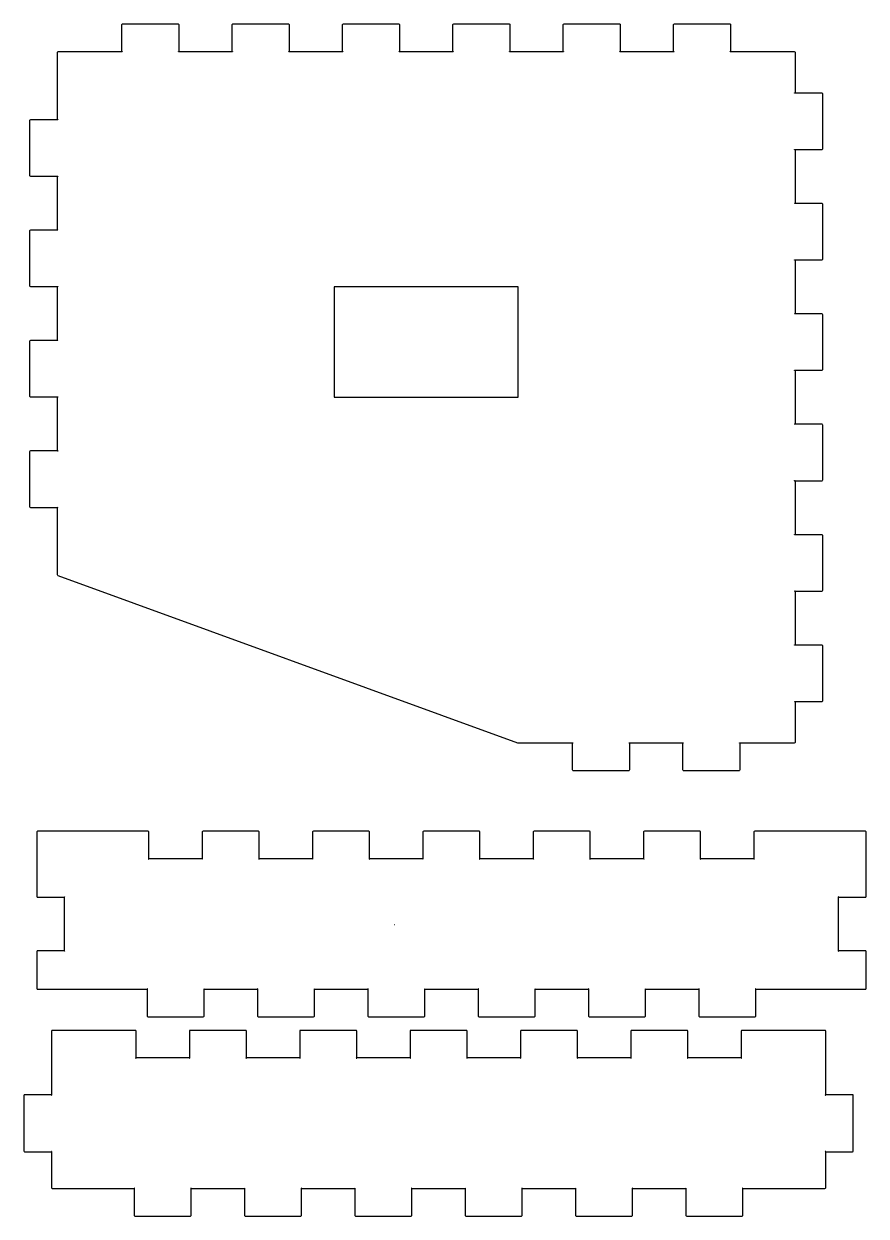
# Model space of a CAD drawing. Extents: x 3198 to 6883, y -1608 to 17.
# Drawn here: x 6536.9 to 6883.1, y -819.7 to -329.8 of the extents above; entities that cross this region are included whole.
import ezdxf

# ---------------------------------------------------------------- set-up
doc = ezdxf.new("R2010")
doc.units = 0
doc.layers.add('STANDARD', color=7, linetype='CONTINUOUS')

msp = doc.modelspace()

# ---------------------------------------------------------------- linework, layer by layer
at = {"layer": 'STANDARD', "color": 7}
for points in [[(6739.922914, -625.355966), (6550.960244, -556.547777), (6550.918669, -556.531903), (6550.775047, -556.407934), (6550.710795, -556.246548), (6550.710795, -556.194769), (6550.710795, -528.60006), (6550.710795, -528.558485), (6550.763709, -528.438674), (6550.850638, -528.45984), (6550.865756, -528.542611), (6550.744811, -528.60006), (6539.750165, -528.60006), (6539.682134, -528.60006), (6539.481819, -528.490454), (6539.372212, -528.287871), (6539.372212, -528.225131), (6539.372212, -505.547966), (6539.372212, -505.479934), (6539.481819, -505.277351), (6539.682134, -505.167745), (6539.750165, -505.167745), (6550.710795, -505.167745), (6550.865756, -505.219903), (6550.850638, -505.307966), (6550.763709, -505.32384), (6550.710795, -505.204029), (6550.710795, -483.246485), (6550.710795, -483.203777), (6550.763709, -483.085099), (6550.850638, -483.105131), (6550.865756, -483.189414), (6550.744811, -483.246485), (6539.750165, -483.246485), (6539.682134, -483.246485), (6539.481819, -483.137257), (6539.372212, -482.933162), (6539.372212, -482.870422), (6539.372212, -460.194769), (6539.372212, -460.126737), (6539.481819, -459.922643), (6539.682134, -459.813414), (6539.750165, -459.813414), (6550.710795, -459.813414), (6550.865756, -459.865194), (6550.850638, -459.954769), (6550.763709, -459.970643), (6550.710795, -459.850454), (6550.710795, -437.891777), (6550.710795, -437.85058), (6550.763709, -437.730769), (6550.850638, -437.751934), (6550.865756, -437.834706), (6550.744811, -437.891777), (6539.750165, -437.891777), (6539.682134, -437.891777), (6539.481819, -437.782548), (6539.372212, -437.579966), (6539.372212, -437.517225), (6539.372212, -414.839682), (6539.372212, -414.772029), (6539.481819, -414.569068), (6539.682134, -414.45984), (6539.750165, -414.45984), (6550.710795, -414.45984), (6550.865756, -414.511619), (6550.850638, -414.60006), (6550.763709, -414.615934), (6550.710795, -414.496123), (6550.710795, -392.537824), (6550.710795, -392.495871), (6550.763709, -392.376438), (6550.850638, -392.397225), (6550.865756, -392.480375), (6550.744811, -392.537824), (6539.750165, -392.537824), (6539.682134, -392.537824), (6539.481819, -392.428218), (6539.372212, -392.225257), (6539.372212, -392.162895), (6539.372212, -369.485729), (6539.372212, -369.418076), (6539.481819, -369.214737), (6539.682134, -369.105509), (6539.750165, -369.105509), (6550.710795, -369.105509), (6550.865756, -369.157666), (6550.850638, -369.246107), (6550.763709, -369.261603), (6550.710795, -369.141792), (6550.710795, -341.511556), (6550.710795, -341.443903), (6550.820401, -341.246233), (6551.020716, -341.136627), (6551.088748, -341.136627), (6577.16711, -341.136627), (6577.323205, -341.188784), (6577.308464, -341.277225), (6577.219268, -341.293099), (6577.16711, -341.173288), (6577.16711, -330.172973), (6577.16711, -330.10532), (6577.276716, -329.907651), (6577.480433, -329.798044), (6577.547331, -329.798044), (6600.224496, -329.798044), (6600.287236, -329.798044), (6600.489819, -329.907651), (6600.599425, -330.10532), (6600.599425, -330.172973), (6600.599425, -341.136627), (6600.54311, -341.293099), (6600.459205, -341.277225), (6600.438039, -341.188784), (6600.55785, -341.136627), (6600.599425, -341.136627), (6622.521819, -341.136627), (6622.677913, -341.188784), (6622.662039, -341.277225), (6622.573976, -341.293099), (6622.521819, -341.173288), (6622.521819, -330.172973), (6622.521819, -330.10532), (6622.631047, -329.907651), (6622.828716, -329.798044), (6622.896748, -329.798044), (6645.579205, -329.798044), (6645.641945, -329.798044), (6645.844527, -329.907651), (6645.953756, -330.10532), (6645.953756, -330.172973), (6645.953756, -341.136627), (6645.896685, -341.293099), (6645.813913, -341.277225), (6645.792748, -341.188784), (6645.912559, -341.136627), (6645.953756, -341.136627), (6667.876527, -341.136627), (6668.032622, -341.188784), (6668.016748, -341.277225), (6667.928685, -341.293099), (6667.876527, -341.173288), (6667.876527, -330.172973), (6667.876527, -330.10532), (6667.985756, -329.907651), (6668.188716, -329.798044), (6668.25637, -329.798044), (6690.932401, -329.798044), (6690.995142, -329.798044), (6691.199236, -329.907651), (6691.308464, -330.10532), (6691.308464, -330.172973), (6691.308464, -341.136627), (6691.251394, -341.293099), (6691.16711, -341.277225), (6691.147079, -341.188784), (6691.265756, -341.136627), (6691.308464, -341.136627), (6713.229724, -341.136627), (6713.385819, -341.188784), (6713.371079, -341.277225), (6713.281882, -341.293099), (6713.229724, -341.173288), (6713.229724, -330.172973), (6713.229724, -330.10532), (6713.339331, -329.907651), (6713.543425, -329.798044), (6713.609945, -329.798044), (6736.28711, -329.798044), (6736.34985, -329.798044), (6736.552433, -329.907651), (6736.662039, -330.10532), (6736.662039, -330.172973), (6736.662039, -341.136627), (6736.60459, -341.293099), (6736.521819, -341.277225), (6736.500653, -341.188784), (6736.620464, -341.136627), (6736.662039, -341.136627), (6758.584433, -341.136627), (6758.740527, -341.188784), (6758.724653, -341.277225), (6758.63659, -341.293099), (6758.584433, -341.173288), (6758.584433, -330.172973), (6758.584433, -330.10532), (6758.694039, -329.907651), (6758.896622, -329.798044), (6758.964653, -329.798044), (6781.641819, -329.798044), (6781.704559, -329.798044), (6781.907142, -329.907651), (6782.016748, -330.10532), (6782.016748, -330.172973), (6782.016748, -341.136627), (6781.959299, -341.293099), (6781.876527, -341.277225), (6781.855362, -341.188784), (6781.975173, -341.136627), (6782.016748, -341.136627), (6803.938008, -341.136627), (6804.095236, -341.188784), (6804.079362, -341.277225), (6803.989787, -341.293099), (6803.938008, -341.173288), (6803.938008, -330.172973), (6803.938008, -330.10532), (6804.047236, -329.907651), (6804.251331, -329.798044), (6804.319362, -329.798044), (6826.995772, -329.798044), (6827.058134, -329.798044), (6827.261472, -329.907651), (6827.370701, -330.10532), (6827.370701, -330.172973), (6827.370701, -341.136627), (6827.31363, -341.293099), (6827.230102, -341.277225), (6827.209315, -341.188784), (6827.329126, -341.136627), (6827.370701, -341.136627), (6853.448685, -341.136627), (6853.511425, -341.136627), (6853.714386, -341.246233), (6853.829283, -341.443903), (6853.829283, -341.511556)], [(6853.829283, -341.511556), (6853.829283, -358.141855), (6853.771835, -358.298328), (6853.683394, -358.282454), (6853.66752, -358.194013), (6853.787331, -358.141855), (6853.829283, -358.141855), (6864.787268, -358.141855), (6864.850008, -358.141855), (6865.052968, -358.251084), (6865.167488, -358.454422), (6865.167488, -358.522076), (6865.167488, -381.199241), (6865.167488, -381.261603), (6865.052968, -381.464942), (6864.850008, -381.57417), (6864.787268, -381.57417), (6853.829283, -381.57417), (6853.787331, -381.57417), (6853.66752, -381.516721), (6853.683394, -381.433572), (6853.771835, -381.412784), (6853.829283, -381.532596), (6853.829283, -381.57417), (6853.829283, -403.496186), (6853.771835, -403.652281), (6853.683394, -403.636784), (6853.66752, -403.548344), (6853.787331, -403.496186), (6853.829283, -403.496186), (6864.787268, -403.496186), (6864.850008, -403.496186), (6865.052968, -403.605414), (6865.167488, -403.808753), (6865.167488, -403.876407), (6865.167488, -426.553194), (6865.167488, -426.615934), (6865.052968, -426.818517), (6864.850008, -426.927745), (6864.787268, -426.927745), (6853.829283, -426.927745), (6853.787331, -426.927745), (6853.66752, -426.870674), (6853.683394, -426.787903), (6853.771835, -426.766737), (6853.829283, -426.886548), (6853.829283, -426.927745), (6853.829283, -448.850517), (6853.771835, -449.006611), (6853.683394, -448.990737), (6853.66752, -448.902674), (6853.787331, -448.850517), (6853.829283, -448.850517), (6864.787268, -448.850517), (6864.850008, -448.850517), (6865.052968, -448.959745), (6865.167488, -449.162706), (6865.167488, -449.230737), (6865.167488, -471.907903), (6865.167488, -471.970643), (6865.052968, -472.173225), (6864.850008, -472.287745), (6864.787268, -472.287745), (6853.829283, -472.287745), (6853.787331, -472.287745), (6853.66752, -472.230674), (6853.683394, -472.141099), (6853.771835, -472.126737), (6853.829283, -472.246548), (6853.829283, -472.287745), (6853.829283, -494.204092), (6853.771835, -494.36132), (6853.683394, -494.345068), (6853.66752, -494.255871), (6853.787331, -494.204092), (6853.829283, -494.204092), (6864.787268, -494.204092), (6864.850008, -494.204092), (6865.052968, -494.31332), (6865.167488, -494.517414), (6865.167488, -494.585446), (6865.167488, -517.261099), (6865.167488, -517.32384), (6865.052968, -517.527934), (6864.850008, -517.637162), (6864.787268, -517.637162), (6853.829283, -517.637162), (6853.787331, -517.637162), (6853.66752, -517.580092), (6853.683394, -517.495808), (6853.771835, -517.474643), (6853.829283, -517.594454), (6853.829283, -517.637162), (6853.829283, -539.558422), (6853.771835, -539.714517), (6853.683394, -539.698643), (6853.66752, -539.61058), (6853.787331, -539.558422), (6853.829283, -539.558422), (6864.787268, -539.558422), (6864.850008, -539.558422), (6865.052968, -539.668029), (6865.167488, -539.870611), (6865.167488, -539.938643), (6865.167488, -562.615808), (6865.167488, -562.678548), (6865.052968, -562.881131), (6864.850008, -562.990737), (6864.787268, -562.990737), (6853.829283, -562.990737), (6853.787331, -562.990737), (6853.66752, -562.933288), (6853.683394, -562.850517), (6853.771835, -562.829351), (6853.829283, -562.949162), (6853.829283, -562.990737), (6853.829283, -584.913131), (6853.771835, -585.069225), (6853.683394, -585.053351), (6853.66752, -584.965288), (6853.787331, -584.913131), (6853.829283, -584.913131), (6864.787268, -584.913131), (6864.850008, -584.913131), (6865.052968, -585.022737), (6865.167488, -585.22532), (6865.167488, -585.293351), (6865.167488, -607.970517), (6865.167488, -608.031745), (6865.052968, -608.23584), (6864.850008, -608.350737), (6864.787268, -608.350737), (6853.829283, -608.350737), (6853.787331, -608.350737), (6853.66752, -608.293288), (6853.683394, -608.204092), (6853.771835, -608.189351), (6853.829283, -608.308029), (6853.829283, -608.350737), (6853.829283, -624.974611), (6853.829283, -625.037351), (6853.714386, -625.241068), (6853.511425, -625.355966), (6853.448685, -625.355966), (6831.152118, -625.355966), (6831.110165, -625.355966), (6830.990732, -625.298517), (6831.006228, -625.20932), (6831.094669, -625.19458), (6831.152118, -625.313257), (6831.152118, -625.355966), (6831.152118, -636.313194), (6831.152118, -636.375934), (6831.03722, -636.580029), (6830.83426, -636.694548), (6830.771898, -636.694548), (6808.09511, -636.694548), (6808.027079, -636.694548), (6807.828653, -636.580029), (6807.719425, -636.375934), (6807.719425, -636.313194), (6807.719425, -625.355966), (6807.719425, -625.313257), (6807.771205, -625.19458), (6807.860401, -625.20932), (6807.876653, -625.298517), (6807.756464, -625.355966), (6785.797787, -625.355966), (6785.75659, -625.355966), (6785.636401, -625.298517), (6785.652653, -625.20932), (6785.740716, -625.19458), (6785.797787, -625.313257), (6785.797787, -625.355966), (6785.797787, -636.313194), (6785.797787, -636.375934), (6785.683268, -636.580029), (6785.480685, -636.694548), (6785.417945, -636.694548), (6762.740401, -636.694548), (6762.672748, -636.694548), (6762.475079, -636.580029), (6762.36585, -636.375934), (6762.36585, -636.313194), (6762.36585, -625.355966), (6762.36585, -625.313257), (6762.418008, -625.19458), (6762.506071, -625.20932), (6762.521945, -625.298517), (6762.401756, -625.355966), (6740.063236, -625.355966), (6739.932464, -625.334422)], [(6689.28, -699.920315), (6689.36, -699.920315)], [(6718.287862, -819.373366), (6718.393688, -819.57746), (6718.594003, -819.69198)]]:
    msp.add_lwpolyline(points, dxfattribs=at)
for points in [[(6664.47, -483.240315), (6740.07, -483.240315), (6740.07, -437.890315), (6664.47, -437.890315)], [(6553.877406, -726.487396), (6587.518225, -726.487396), (6587.554508, -726.487396), (6587.674319, -726.429947), (6587.658823, -726.341506), (6587.570004, -726.325632), (6587.518225, -726.445443), (6587.518225, -726.487396), (6587.518225, -737.44538), (6587.518225, -737.50812), (6587.627453, -737.711081), (6587.8255, -737.8256), (6587.893154, -737.8256), (6610.570319, -737.8256), (6610.632681, -737.8256), (6610.83602, -737.711081), (6610.95054, -737.50812), (6610.95054, -737.44538), (6610.95054, -726.487396), (6610.95054, -726.445443), (6610.893091, -726.325632), (6610.80465, -726.341506), (6610.789154, -726.429947), (6610.908965, -726.487396), (6610.95054, -726.487396), (6632.872178, -726.487396), (6632.908839, -726.487396), (6633.02865, -726.429947), (6633.013154, -726.341506), (6632.924335, -726.325632), (6632.872178, -726.445443), (6632.872178, -726.487396), (6632.872178, -737.44538), (6632.872178, -737.50812), (6632.981784, -737.711081), (6633.179453, -737.8256), (6633.247485, -737.8256), (6655.924272, -737.8256), (6655.987012, -737.8256), (6656.189595, -737.711081), (6656.304493, -737.50812), (6656.304493, -737.44538), (6656.304493, -726.487396), (6656.304493, -726.445443), (6656.247044, -726.325632), (6656.158981, -726.341506), (6656.143107, -726.429947), (6656.262918, -726.487396), (6656.304493, -726.487396), (6678.227264, -726.487396), (6678.26317, -726.487396), (6678.382981, -726.429947), (6678.367107, -726.341506), (6678.279044, -726.325632), (6678.227264, -726.445443), (6678.227264, -726.487396), (6678.227264, -737.44538), (6678.227264, -737.50812), (6678.336493, -737.711081), (6678.533784, -737.8256), (6678.601815, -737.8256), (6701.278981, -737.8256), (6701.340587, -737.8256), (6701.544304, -737.711081), (6701.659201, -737.50812), (6701.659201, -737.44538), (6701.659201, -726.487396), (6701.659201, -726.445443), (6701.601752, -726.325632), (6701.512556, -726.341506), (6701.497815, -726.429947), (6701.617626, -726.487396), (6701.659201, -726.487396), (6723.580461, -726.487396), (6723.617878, -726.487396), (6723.736556, -726.429947), (6723.721815, -726.341506), (6723.632619, -726.325632), (6723.580461, -726.445443), (6723.580461, -726.487396), (6723.580461, -737.44538), (6723.580461, -737.50812), (6723.689689, -737.711081), (6723.888493, -737.8256), (6723.955012, -737.8256), (6746.632556, -737.8256), (6746.695296, -737.8256), (6746.897878, -737.711081), (6747.012398, -737.50812), (6747.012398, -737.44538), (6747.012398, -726.487396), (6747.012398, -726.445443), (6746.954949, -726.325632), (6746.867264, -726.341506), (6746.851012, -726.429947), (6746.971201, -726.487396), (6747.012398, -726.487396), (6768.93517, -726.487396), (6768.971075, -726.487396), (6769.091264, -726.429947), (6769.075012, -726.341506), (6768.986949, -726.325632), (6768.93517, -726.445443), (6768.93517, -726.487396), (6768.93517, -737.44538), (6768.93517, -737.50812), (6769.044398, -737.711081), (6769.246981, -737.8256), (6769.315012, -737.8256), (6791.992556, -737.8256), (6792.055296, -737.8256), (6792.252587, -737.711081), (6792.367107, -737.50812), (6792.367107, -737.44538), (6792.367107, -726.487396), (6792.367107, -726.445443), (6792.309658, -726.325632), (6792.227264, -726.341506), (6792.205721, -726.429947), (6792.32591, -726.487396), (6792.367107, -726.487396), (6814.288367, -726.487396), (6814.325784, -726.487396), (6814.445595, -726.429947), (6814.429721, -726.341506), (6814.340524, -726.325632), (6814.288367, -726.445443), (6814.288367, -726.487396), (6814.288367, -737.44538), (6814.288367, -737.50812), (6814.397595, -737.711081), (6814.596398, -737.8256), (6814.66443, -737.8256), (6837.340461, -737.8256), (6837.403201, -737.8256), (6837.606918, -737.711081), (6837.721815, -737.50812), (6837.721815, -737.44538), (6837.721815, -726.487396), (6837.721815, -726.445443), (6837.664367, -726.325632), (6837.57517, -726.341506), (6837.56043, -726.429947), (6837.679107, -726.487396), (6837.721815, -726.487396), (6871.356587, -726.487396), (6882.694036, -726.487396), (6882.758288, -726.487396), (6882.958603, -726.372498), (6883.075768, -726.169537), (6883.075768, -726.106797), (6883.075768, -710.992466), (6883.075768, -710.924813), (6882.958603, -710.721474), (6882.758288, -710.612246), (6882.694036, -710.612246), (6871.73643, -710.612246), (6871.695233, -710.612246), (6871.575044, -710.664403), (6871.591296, -710.752844), (6871.678981, -710.76834), (6871.73643, -710.648529), (6871.73643, -710.612246), (6871.73643, -688.69023), (6871.73643, -688.648655), (6871.678981, -688.528844), (6871.591296, -688.549632), (6871.575044, -688.632781), (6871.695233, -688.69023), (6871.73643, -688.69023), (6882.694036, -688.69023), (6882.758288, -688.69023), (6882.958603, -688.581002), (6883.075768, -688.377663), (6883.075768, -688.315301), (6883.075768, -673.196057), (6883.075768, -661.857474), (6883.075768, -661.789443), (6882.958603, -661.58686), (6882.758288, -661.477254), (6882.694036, -661.477254), (6871.356587, -661.477254), (6837.340461, -661.477254), (6837.273941, -661.477254), (6837.075138, -661.58686), (6836.96591, -661.789443), (6836.96591, -661.857474), (6836.96591, -672.814703), (6836.96591, -672.85212), (6837.017689, -672.971931), (6837.107264, -672.956057), (6837.121626, -672.867994), (6837.002949, -672.814703), (6836.96591, -672.814703), (6815.044272, -672.814703), (6815.003075, -672.814703), (6814.883264, -672.867994), (6814.897626, -672.956057), (6814.987201, -672.971931), (6815.044272, -672.85212), (6815.044272, -672.814703), (6815.044272, -661.857474), (6815.044272, -661.789443), (6814.929752, -661.58686), (6814.72717, -661.477254), (6814.66443, -661.477254), (6791.992556, -661.477254), (6791.924524, -661.477254), (6791.721941, -661.58686), (6791.612335, -661.789443), (6791.612335, -661.857474), (6791.612335, -672.814703), (6791.612335, -672.85212), (6791.664493, -672.971931), (6791.752556, -672.956057), (6791.76843, -672.867994), (6791.648619, -672.814703), (6791.612335, -672.814703), (6769.689941, -672.814703), (6769.648367, -672.814703), (6769.528556, -672.867994), (6769.549721, -672.956057), (6769.632493, -672.971931), (6769.689941, -672.85212), (6769.689941, -672.814703), (6769.689941, -661.857474), (6769.689941, -661.789443), (6769.575044, -661.58686), (6769.377752, -661.477254), (6769.315012, -661.477254), (6746.632556, -661.477254), (6746.564524, -661.477254), (6746.367233, -661.58686), (6746.257626, -661.789443), (6746.257626, -661.857474), (6746.257626, -672.814703), (6746.257626, -672.85212), (6746.309784, -672.971931), (6746.397847, -672.956057), (6746.413721, -672.867994), (6746.29391, -672.814703), (6746.257626, -672.814703), (6724.336367, -672.814703), (6724.293658, -672.814703), (6724.173847, -672.867994), (6724.189721, -672.956057), (6724.279296, -672.971931), (6724.336367, -672.85212), (6724.336367, -672.814703), (6724.336367, -661.857474), (6724.336367, -661.789443), (6724.221847, -661.58686), (6724.017752, -661.477254), (6723.955012, -661.477254), (6701.278981, -661.477254), (6701.210949, -661.477254), (6701.012524, -661.58686), (6700.902918, -661.789443), (6700.902918, -661.857474), (6700.902918, -672.814703), (6700.902918, -672.85212), (6700.955075, -672.971931), (6701.044272, -672.956057), (6701.060524, -672.867994), (6700.940335, -672.814703), (6700.902918, -672.814703), (6678.981658, -672.814703), (6678.940461, -672.814703), (6678.820272, -672.867994), (6678.836524, -672.956057), (6678.924587, -672.971931), (6678.981658, -672.85212), (6678.981658, -672.814703), (6678.981658, -661.857474), (6678.981658, -661.789443), (6678.867138, -661.58686), (6678.664556, -661.477254), (6678.601815, -661.477254), (6655.924272, -661.477254), (6655.856619, -661.477254), (6655.658949, -661.58686), (6655.549721, -661.789443), (6655.549721, -661.857474), (6655.549721, -672.814703), (6655.549721, -672.85212), (6655.601878, -672.971931), (6655.689941, -672.956057), (6655.705815, -672.867994), (6655.585626, -672.814703), (6655.549721, -672.814703), (6633.627327, -672.814703), (6633.585752, -672.814703), (6633.465941, -672.867994), (6633.481815, -672.956057), (6633.570256, -672.971931), (6633.627327, -672.85212), (6633.627327, -672.814703), (6633.627327, -661.857474), (6633.627327, -661.789443), (6633.512807, -661.58686), (6633.309847, -661.477254), (6633.247485, -661.477254), (6610.570319, -661.477254), (6610.502666, -661.477254), (6610.304619, -661.58686), (6610.19539, -661.789443), (6610.19539, -661.857474), (6610.19539, -672.814703), (6610.19539, -672.85212), (6610.247548, -672.971931), (6610.335989, -672.956057), (6610.351485, -672.867994), (6610.231674, -672.814703), (6610.19539, -672.814703), (6588.273374, -672.814703), (6588.2318, -672.814703), (6588.111989, -672.867994), (6588.127485, -672.956057), (6588.215926, -672.971931), (6588.273374, -672.85212), (6588.273374, -672.814703), (6588.273374, -661.857474), (6588.273374, -661.789443), (6588.158855, -661.58686), (6587.955516, -661.477254), (6587.893154, -661.477254), (6553.877406, -661.477254), (6542.538823, -661.477254), (6542.47117, -661.477254), (6542.2735, -661.58686), (6542.163894, -661.789443), (6542.163894, -661.857474), (6542.163894, -673.196057), (6542.163894, -688.315301), (6542.163894, -688.377663), (6542.2735, -688.581002), (6542.47117, -688.69023), (6542.538823, -688.69023), (6553.502477, -688.69023), (6553.539138, -688.69023), (6553.658949, -688.632781), (6553.643075, -688.549632), (6553.554634, -688.528844), (6553.502477, -688.648655), (6553.502477, -688.69023), (6553.502477, -710.612246), (6553.502477, -710.648529), (6553.554634, -710.76834), (6553.643075, -710.752844), (6553.658949, -710.664403), (6553.539138, -710.612246), (6553.502477, -710.612246), (6542.538823, -710.612246), (6542.47117, -710.612246), (6542.2735, -710.721474), (6542.163894, -710.924813), (6542.163894, -710.992466), (6542.163894, -726.106797), (6542.163894, -726.169537), (6542.2735, -726.372498), (6542.47117, -726.487396), (6542.538823, -726.487396), (6553.877406, -726.487396), (6553.877406, -726.487396)], [(6548.583295, -808.353397), (6582.224869, -808.353397), (6582.258885, -808.353397), (6582.37983, -808.295949), (6582.364712, -808.206752), (6582.274003, -808.192012), (6582.224869, -808.310689), (6582.224869, -808.353397), (6582.224869, -819.310626), (6582.224869, -819.373366), (6582.334476, -819.57746), (6582.531011, -819.69198), (6582.599043, -819.69198), (6605.276208, -819.69198), (6605.33668, -819.69198), (6605.540775, -819.57746), (6605.654161, -819.373366), (6605.654161, -819.310626), (6605.654161, -808.353397), (6605.654161, -808.310689), (6605.597468, -808.192012), (6605.510539, -808.206752), (6605.495421, -808.295949), (6605.612586, -808.353397), (6605.654161, -808.353397), (6627.575421, -808.353397), (6627.613216, -808.353397), (6627.734161, -808.295949), (6627.719043, -808.206752), (6627.628334, -808.192012), (6627.575421, -808.310689), (6627.575421, -808.353397), (6627.575421, -819.310626), (6627.575421, -819.373366), (6627.685027, -819.57746), (6627.885342, -819.69198), (6627.953373, -819.69198), (6650.630539, -819.69198), (6650.691011, -819.69198), (6650.895106, -819.57746), (6651.008491, -819.373366), (6651.008491, -819.310626), (6651.008491, -808.353397), (6651.008491, -808.310689), (6650.951799, -808.192012), (6650.864869, -808.206752), (6650.849751, -808.295949), (6650.966917, -808.353397), (6651.008491, -808.353397), (6672.929751, -808.353397), (6672.967547, -808.353397), (6673.088491, -808.295949), (6673.073373, -808.206752), (6672.982665, -808.192012), (6672.929751, -808.310689), (6672.929751, -808.353397), (6672.929751, -819.310626), (6672.929751, -819.373366), (6673.039358, -819.57746), (6673.239673, -819.69198), (6673.307704, -819.69198), (6695.984869, -819.69198), (6696.045342, -819.69198), (6696.249436, -819.57746), (6696.362822, -819.373366), (6696.362822, -819.310626), (6696.362822, -808.353397), (6696.362822, -808.310689), (6696.306129, -808.192012), (6696.2192, -808.206752), (6696.200302, -808.295949), (6696.321247, -808.353397), (6696.362822, -808.353397), (6718.287862, -808.353397), (6718.321877, -808.353397), (6718.442822, -808.295949), (6718.427704, -808.206752), (6718.336995, -808.192012), (6718.287862, -808.310689), (6718.287862, -808.353397), (6718.287862, -819.310626), (6718.287862, -819.373366), (6718.393688, -819.57746), (6718.594003, -819.69198), (6718.662035, -819.69198), (6741.3392, -819.69198), (6741.399673, -819.69198), (6741.603767, -819.57746), (6741.717153, -819.373366), (6741.717153, -819.310626), (6741.717153, -808.353397), (6741.717153, -808.310689), (6741.66046, -808.192012), (6741.573531, -808.206752), (6741.558413, -808.295949), (6741.675578, -808.353397), (6741.717153, -808.353397), (6763.638413, -808.353397), (6763.676208, -808.353397), (6763.797153, -808.295949), (6763.782035, -808.206752), (6763.691326, -808.192012), (6763.638413, -808.310689), (6763.638413, -808.353397), (6763.638413, -819.310626), (6763.638413, -819.373366), (6763.748019, -819.57746), (6763.948334, -819.69198), (6764.016365, -819.69198), (6786.689751, -819.69198), (6786.754003, -819.69198), (6786.958098, -819.57746), (6787.071484, -819.373366), (6787.071484, -819.310626), (6787.071484, -808.353397), (6787.071484, -808.310689), (6787.014791, -808.192012), (6786.927862, -808.206752), (6786.908964, -808.295949), (6787.029909, -808.353397), (6787.071484, -808.353397), (6808.992743, -808.353397), (6809.030539, -808.353397), (6809.151484, -808.295949), (6809.132586, -808.206752), (6809.045657, -808.192012), (6808.992743, -808.310689), (6808.992743, -808.353397), (6808.992743, -819.310626), (6808.992743, -819.373366), (6809.10235, -819.57746), (6809.302665, -819.69198), (6809.370696, -819.69198), (6832.047862, -819.69198), (6832.108334, -819.69198), (6832.312428, -819.57746), (6832.425814, -819.373366), (6832.425814, -819.310626), (6832.425814, -808.353397), (6832.425814, -808.310689), (6832.369121, -808.192012), (6832.282192, -808.206752), (6832.263295, -808.295949), (6832.384239, -808.353397), (6832.425814, -808.353397), (6866.06361, -808.353397), (6866.124082, -808.353397), (6866.328176, -808.238878), (6866.441562, -808.034783), (6866.441562, -807.972043), (6866.441562, -793.233397), (6866.441562, -793.1922), (6866.384869, -793.072012), (6866.294161, -793.092043), (6866.279043, -793.175949), (6866.399987, -793.233397), (6866.441562, -793.233397), (6877.402192, -793.233397), (6877.462665, -793.233397), (6877.666759, -793.124169), (6877.780145, -792.920075), (6877.780145, -792.858846), (6877.780145, -770.181303), (6877.780145, -770.113271), (6877.666759, -769.910689), (6877.462665, -769.80146), (6877.402192, -769.80146), (6866.441562, -769.80146), (6866.399987, -769.80146), (6866.279043, -769.85324), (6866.294161, -769.941303), (6866.384869, -769.957555), (6866.441562, -769.837366), (6866.441562, -769.80146), (6866.441562, -755.061303), (6866.441562, -743.72272), (6866.441562, -743.654689), (6866.328176, -743.457397), (6866.124082, -743.348169), (6866.06361, -743.348169), (6832.047862, -743.348169), (6831.97983, -743.348169), (6831.779515, -743.457397), (6831.669909, -743.654689), (6831.669909, -743.72272), (6831.669909, -754.68146), (6831.669909, -754.717366), (6831.722822, -754.837555), (6831.809751, -754.821303), (6831.828649, -754.73324), (6831.707704, -754.68146), (6831.669909, -754.68146), (6809.748649, -754.68146), (6809.707074, -754.68146), (6809.586129, -754.73324), (6809.605027, -754.821303), (6809.691956, -754.837555), (6809.748649, -754.717366), (6809.748649, -754.68146), (6809.748649, -743.72272), (6809.748649, -743.654689), (6809.635263, -743.457397), (6809.431169, -743.348169), (6809.370696, -743.348169), (6786.689751, -743.348169), (6786.625499, -743.348169), (6786.425184, -743.457397), (6786.315578, -743.654689), (6786.315578, -743.72272), (6786.315578, -754.68146), (6786.315578, -754.717366), (6786.368491, -754.837555), (6786.4592, -754.821303), (6786.474318, -754.73324), (6786.353373, -754.68146), (6786.315578, -754.68146), (6764.394318, -754.68146), (6764.352743, -754.68146), (6764.235578, -754.73324), (6764.250696, -754.821303), (6764.337625, -754.837555), (6764.394318, -754.717366), (6764.394318, -754.68146), (6764.394318, -743.72272), (6764.394318, -743.654689), (6764.280932, -743.457397), (6764.076838, -743.348169), (6764.016365, -743.348169), (6741.3392, -743.348169), (6741.271169, -743.348169), (6741.074633, -743.457397), (6740.961247, -743.654689), (6740.961247, -743.72272), (6740.961247, -754.68146), (6740.961247, -754.717366), (6741.014161, -754.837555), (6741.104869, -754.821303), (6741.119987, -754.73324), (6740.999043, -754.68146), (6740.961247, -754.68146), (6719.039987, -754.68146), (6718.998413, -754.68146), (6718.881247, -754.73324), (6718.896365, -754.821303), (6718.983295, -754.837555), (6719.039987, -754.717366), (6719.039987, -754.68146), (6719.039987, -743.72272), (6719.039987, -743.654689), (6718.926602, -743.457397), (6718.722507, -743.348169), (6718.662035, -743.348169), (6695.984869, -743.348169), (6695.916838, -743.348169), (6695.716523, -743.457397), (6695.606917, -743.654689), (6695.606917, -743.72272), (6695.606917, -754.68146), (6695.606917, -754.717366), (6695.65983, -754.837555), (6695.750539, -754.821303), (6695.765657, -754.73324), (6695.644712, -754.68146), (6695.606917, -754.68146), (6673.685657, -754.68146), (6673.644082, -754.68146), (6673.523137, -754.73324), (6673.542035, -754.821303), (6673.628964, -754.837555), (6673.685657, -754.717366), (6673.685657, -754.68146), (6673.685657, -743.72272), (6673.685657, -743.654689), (6673.572271, -743.457397), (6673.368176, -743.348169), (6673.307704, -743.348169), (6650.630539, -743.348169), (6650.562507, -743.348169), (6650.362192, -743.457397), (6650.252586, -743.654689), (6650.252586, -743.72272), (6650.252586, -754.68146), (6650.252586, -754.717366), (6650.305499, -754.837555), (6650.396208, -754.821303), (6650.411326, -754.73324), (6650.290381, -754.68146), (6650.252586, -754.68146), (6628.331326, -754.68146), (6628.289751, -754.68146), (6628.172586, -754.73324), (6628.187704, -754.821303), (6628.274633, -754.837555), (6628.331326, -754.717366), (6628.331326, -754.68146), (6628.331326, -743.72272), (6628.331326, -743.654689), (6628.21794, -743.457397), (6628.013846, -743.348169), (6627.953373, -743.348169), (6605.276208, -743.348169), (6605.208176, -743.348169), (6605.011641, -743.457397), (6604.902035, -743.654689), (6604.902035, -743.72272), (6604.902035, -754.68146), (6604.902035, -754.717366), (6604.951169, -754.837555), (6605.041877, -754.821303), (6605.056995, -754.73324), (6604.93605, -754.68146), (6604.902035, -754.68146), (6582.976995, -754.68146), (6582.935421, -754.68146), (6582.818255, -754.73324), (6582.833373, -754.821303), (6582.920302, -754.837555), (6582.976995, -754.717366), (6582.976995, -754.68146), (6582.976995, -743.72272), (6582.976995, -743.654689), (6582.86361, -743.457397), (6582.659515, -743.348169), (6582.599043, -743.348169), (6548.583295, -743.348169), (6548.515263, -743.348169), (6548.311169, -743.457397), (6548.201562, -743.654689), (6548.201562, -743.72272), (6548.201562, -755.061303), (6548.201562, -769.80146), (6548.201562, -769.837366), (6548.254476, -769.957555), (6548.345184, -769.941303), (6548.356523, -769.85324), (6548.239358, -769.80146), (6548.201562, -769.80146), (6537.244712, -769.80146), (6537.17668, -769.80146), (6536.972586, -769.910689), (6536.86298, -770.113271), (6536.86298, -770.181303), (6536.86298, -792.858846), (6536.86298, -792.920075), (6536.972586, -793.124169), (6537.17668, -793.233397), (6537.244712, -793.233397), (6548.201562, -793.233397), (6548.239358, -793.233397), (6548.356523, -793.175949), (6548.345184, -793.092043), (6548.254476, -793.072012), (6548.201562, -793.1922), (6548.201562, -793.233397), (6548.201562, -807.972043), (6548.201562, -808.034783), (6548.311169, -808.238878), (6548.515263, -808.353397), (6548.583295, -808.353397), (6548.583295, -808.353397)]]:
    msp.add_lwpolyline(points, close=True, dxfattribs=at)

doc.saveas('drawing.dxf')
